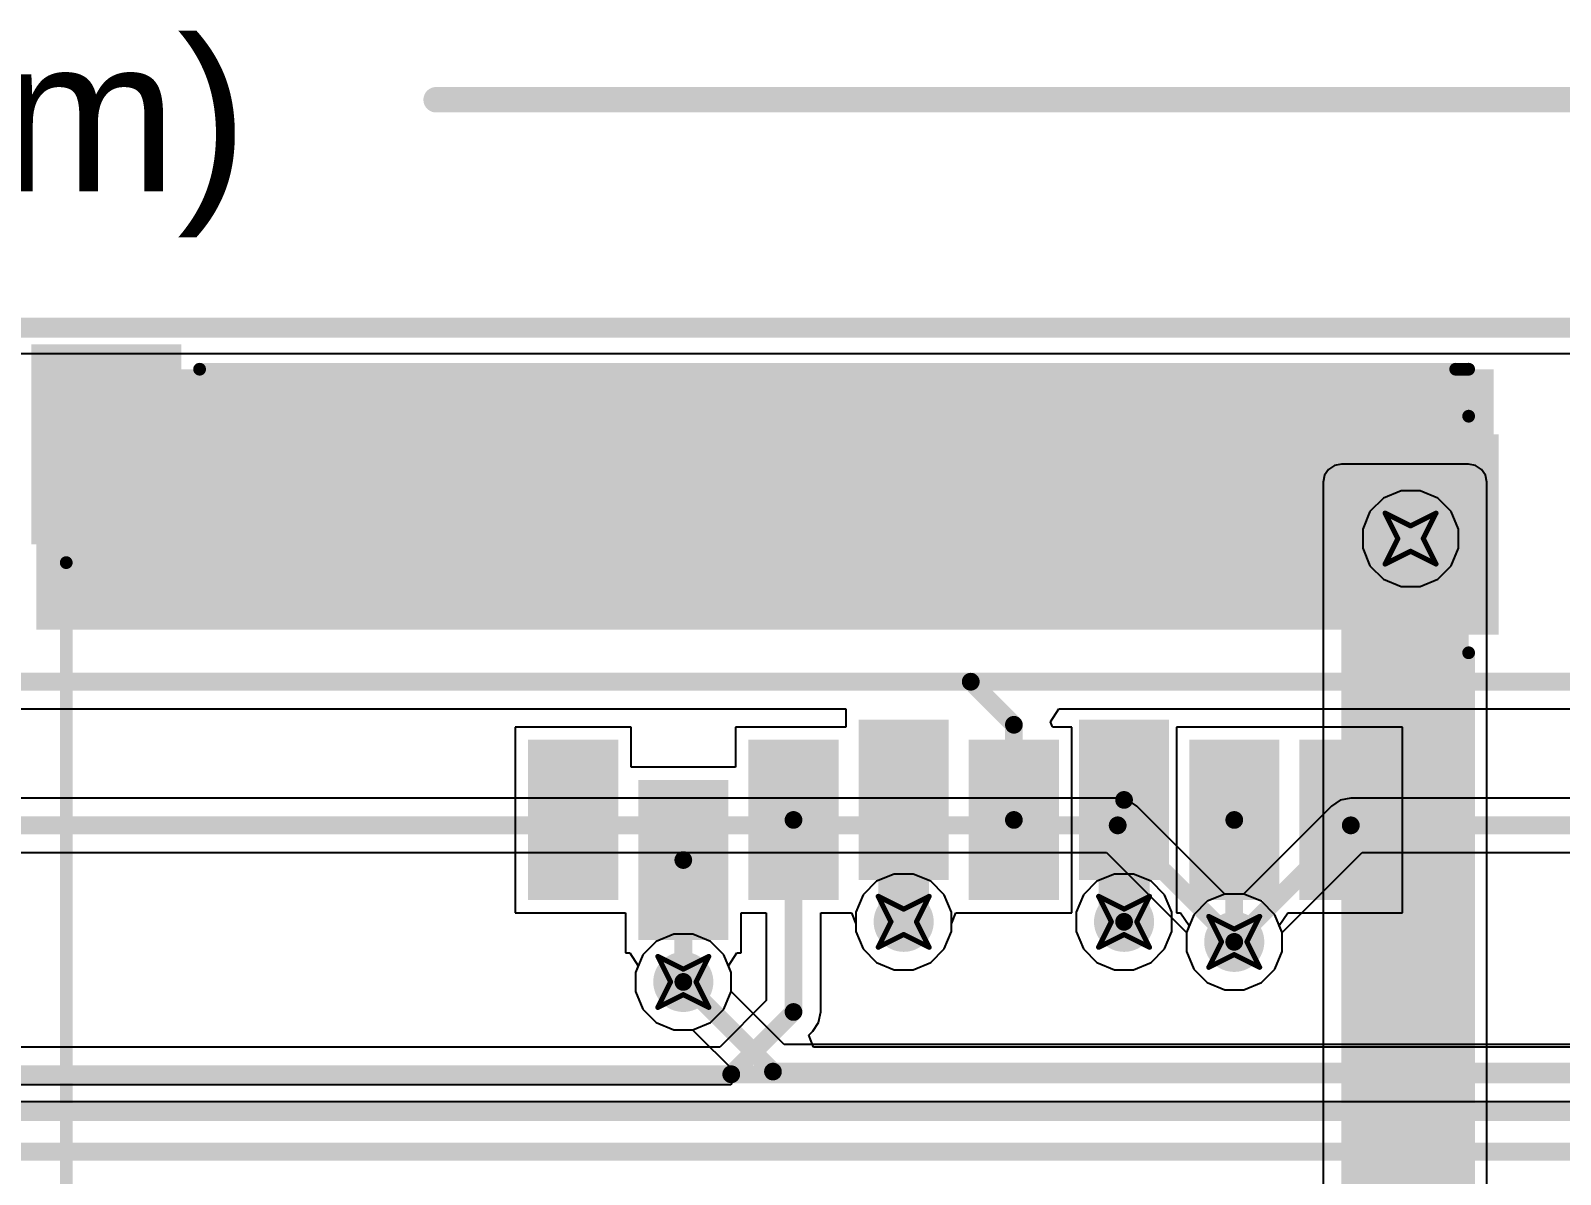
# Model space of a CAD drawing. Header units: inches. Extents: x -3 to 289, y -11 to 89.
# Drawn here: x 30.65 to 45.92, y 24.64 to 36.06 of the extents above; entities that cross this region are included whole.
import ezdxf

# ---------------------------------------------------------------- set-up
doc = ezdxf.new("R2010")
doc.units = ezdxf.units.IN
for name, color, linetype in [('Board Cutout', 216, 'Continuous'), ('Bottom Layer', 5, 'Continuous'), ('Dimension', 6, 'Continuous'), ('Drill Drawing', 1, 'Continuous'), ('Layer 1', 16, 'Continuous'), ('Layer 2', 76, 'Continuous'), ('Top Layer', 1, 'Continuous'), ('Top Overlay', 2, 'Continuous'), ('Top Paste', 8, 'Continuous'), ('Top Solder', 216, 'Continuous'), ('Via Holes', 16, 'Continuous')]:
    doc.layers.add(name, color=color, linetype=linetype)
doc.styles.add('Arial', font='', dxfattribs={"height": 0.2})
doc.styles.get('Arial').set_extended_font_data('Arial')

# ---------------------------------------------------------------- blocks, each defined once
blk = doc.blocks.new('693071010811_75')
at = {"layer": 'Top Layer'}
for points in [[(-5.875, 7.725), (-4.075, 7.725), (-4.075, 6.325), (-5.875, 6.325)], [(-0.175, 7.725), (1.625, 7.725), (1.625, 6.325), (-0.175, 6.325)], [(0.415, -2.125), (1.215, -2.125), (1.215, -3.625), (0.415, -3.625)], [(-6.185, -2.525), (-5.385, -2.525), (-5.385, -4.025), (-6.185, -4.025)], [(-5.085, -2.525), (-4.285, -2.525), (-4.285, -4.025), (-5.085, -4.025)], [(-2.885, -2.525), (-2.085, -2.525), (-2.085, -4.025), (-2.885, -4.025)], [(-0.685, -2.525), (0.115, -2.525), (0.115, -4.025), (-0.685, -4.025)], [(1.515, -2.525), (2.315, -2.525), (2.315, -4.025), (1.515, -4.025)], [(-3.985, -2.725), (-3.185, -2.725), (-3.185, -4.225), (-3.985, -4.225)], [(-1.785, -2.725), (-0.985, -2.725), (-0.985, -4.225), (-1.785, -4.225)], [(-7.275, -5.175), (-5.875, -5.175), (-5.875, -7.075), (-7.275, -7.075)], [(5.875, -6.075), (7.275, -6.075), (7.275, -7.975), (5.875, -7.975)]]:
    blk.add_hatch(color=1, dxfattribs=at).paths.add_polyline_path(points)
at = {"layer": 'Top Paste'}
for points in [[(-5.875, 7.725), (-4.075, 7.725), (-4.075, 6.325), (-5.875, 6.325)], [(-0.175, 7.725), (1.625, 7.725), (1.625, 6.325), (-0.175, 6.325)], [(0.415, -2.125), (1.215, -2.125), (1.215, -3.625), (0.415, -3.625)], [(-6.185, -2.525), (-5.385, -2.525), (-5.385, -4.025), (-6.185, -4.025)], [(-5.085, -2.525), (-4.285, -2.525), (-4.285, -4.025), (-5.085, -4.025)], [(-2.885, -2.525), (-2.085, -2.525), (-2.085, -4.025), (-2.885, -4.025)], [(-0.685, -2.525), (0.115, -2.525), (0.115, -4.025), (-0.685, -4.025)], [(1.515, -2.525), (2.315, -2.525), (2.315, -4.025), (1.515, -4.025)], [(-3.985, -2.725), (-3.185, -2.725), (-3.185, -4.225), (-3.985, -4.225)], [(-1.785, -2.725), (-0.985, -2.725), (-0.985, -4.225), (-1.785, -4.225)], [(-7.275, -5.175), (-5.875, -5.175), (-5.875, -7.075), (-7.275, -7.075)], [(5.875, -6.075), (7.275, -6.075), (7.275, -7.975), (5.875, -7.975)]]:
    blk.add_hatch(color=8, dxfattribs=at).paths.add_polyline_path(points)
at = {"layer": 'Top Solder'}
for points in [[(-5.925, 7.775), (-4.025, 7.775), (-4.025, 6.275), (-5.925, 6.275)], [(-0.225, 7.775), (1.675, 7.775), (1.675, 6.275), (-0.225, 6.275)], [(0.365, -2.075), (1.265, -2.075), (1.265, -3.675), (0.365, -3.675)], [(-6.235, -2.475), (-5.335, -2.475), (-5.335, -4.075), (-6.235, -4.075)], [(-5.135, -2.475), (-4.235, -2.475), (-4.235, -4.075), (-5.135, -4.075)], [(-2.935, -2.475), (-2.035, -2.475), (-2.035, -4.075), (-2.935, -4.075)], [(-0.735, -2.475), (0.165, -2.475), (0.165, -4.075), (-0.735, -4.075)], [(1.465, -2.475), (2.365, -2.475), (2.365, -4.075), (1.465, -4.075)], [(-4.035, -2.675), (-3.135, -2.675), (-3.135, -4.275), (-4.035, -4.275)], [(-1.835, -2.675), (-0.935, -2.675), (-0.935, -4.275), (-1.835, -4.275)], [(-7.325, -5.125), (-5.825, -5.125), (-5.825, -7.125), (-7.325, -7.125)], [(5.825, -6.025), (7.325, -6.025), (7.325, -8.025), (5.825, -8.025)]]:
    blk.add_hatch(color=216, dxfattribs=at).paths.add_polyline_path(points)
at = {"layer": 'Top Overlay'}
for points in [[(-6.106, 7.425, 0.127, 0.127, 0), (-7.025, 7.425, 0.127, 0.127, 0)], [(-7.025, 7.425, 0.127, 0.127, 0), (-7.025, 7.175, 0.127, 0.127, 0)], [(-0.406, 7.425, 0.127, 0.127, 0), (-3.844, 7.425, 0.127, 0.127, 0)], [(5.274, 7.426, 0.127, 0.127, 0), (1.855, 7.426, 0.127, 0.127, 0)], [(6.975, 7.426, 0.127, 0.127, 0), (5.274, 7.426, 0.127, 0.127, 0)], [(6.975, 7.426, 0.127, 0.127, 0), (6.975, -5.844, 0.127, 0.127, 0)], [(-7.025, 7.175, 0.127, 0.127, 0), (-7.025, -4.944, 0.127, 0.127, 0)], [(-7.025, -7.306, 0.127, 0.127, 0), (-7.025, -7.775, 0.127, 0.127, 0)], [(-6.896, -7.775, 0.127, 0.127, 0), (-7.025, -7.775, 0.127, 0.127, 0)], [(5.644, -7.775, 0.127, 0.127, 0), (-6.896, -7.775, 0.127, 0.127, 0)]]:
    blk.add_lwpolyline(points, format="xyseb", dxfattribs=at)
for points in [[(-7.057, 7.425, 0.0635, 0.0635, 1), (-6.993, 7.425, 0.0635, 0.0635, 1)], [(-7.057, 7.425, 0.0635, 0.0635, 1), (-6.993, 7.425, 0.0635, 0.0635, 1)], [(-6.138, 7.425, 0.0635, 0.0635, 1), (-6.074, 7.425, 0.0635, 0.0635, 1)], [(-3.876, 7.425, 0.0635, 0.0635, 1), (-3.812, 7.425, 0.0635, 0.0635, 1)], [(-0.438, 7.425, 0.0635, 0.0635, 1), (-0.374, 7.425, 0.0635, 0.0635, 1)], [(1.824, 7.426, 0.0635, 0.0635, 1), (1.887, 7.426, 0.0635, 0.0635, 1)], [(5.242, 7.426, 0.0635, 0.0635, 1), (5.306, 7.426, 0.0635, 0.0635, 1)], [(5.242, 7.426, 0.0635, 0.0635, 1), (5.306, 7.426, 0.0635, 0.0635, 1)], [(6.943, 7.426, 0.0635, 0.0635, 1), (7.007, 7.426, 0.0635, 0.0635, 1)], [(6.943, 7.426, 0.0635, 0.0635, 1), (7.007, 7.426, 0.0635, 0.0635, 1)], [(-7.057, 7.175, 0.0635, 0.0635, 1), (-6.993, 7.175, 0.0635, 0.0635, 1)], [(-7.057, 7.175, 0.0635, 0.0635, 1), (-6.993, 7.175, 0.0635, 0.0635, 1)], [(-7.057, -4.944, 0.0635, 0.0635, 1), (-6.993, -4.944, 0.0635, 0.0635, 1)], [(6.943, -5.844, 0.0635, 0.0635, 1), (7.007, -5.844, 0.0635, 0.0635, 1)], [(-7.057, -7.306, 0.0635, 0.0635, 1), (-6.993, -7.306, 0.0635, 0.0635, 1)], [(-7.057, -7.775, 0.0635, 0.0635, 1), (-6.993, -7.775, 0.0635, 0.0635, 1)], [(-7.057, -7.775, 0.0635, 0.0635, 1), (-6.993, -7.775, 0.0635, 0.0635, 1)], [(-6.928, -7.775, 0.0635, 0.0635, 1), (-6.864, -7.775, 0.0635, 0.0635, 1)], [(-6.928, -7.775, 0.0635, 0.0635, 1), (-6.864, -7.775, 0.0635, 0.0635, 1)], [(5.612, -7.775, 0.0635, 0.0635, 1), (5.676, -7.775, 0.0635, 0.0635, 1)]]:
    blk.add_lwpolyline(points, format="xyseb", close=True, dxfattribs=at)

msp = doc.modelspace()

# ---------------------------------------------------------------- hatches: boundary and pattern name
at = {"layer": 'Bottom Layer'}
h = msp.add_hatch(color=5, dxfattribs=at)
edge = h.paths.add_edge_path()
edge.add_arc((44.422, 30.984), 0.3, 0, 360)
h = msp.add_hatch(color=5, dxfattribs=at)
edge = h.paths.add_edge_path()
edge.add_arc((39.362, 27.158), 0.3, 0, 360)
h = msp.add_hatch(color=5, dxfattribs=at)
edge = h.paths.add_edge_path()
edge.add_arc((41.562, 27.158), 0.3, 0, 360)
h = msp.add_hatch(color=5, dxfattribs=at)
edge = h.paths.add_edge_path()
edge.add_arc((42.662, 26.958), 0.3, 0, 360)
h = msp.add_hatch(color=5, dxfattribs=at)
edge = h.paths.add_edge_path()
edge.add_arc((37.162, 26.558), 0.3, 0, 360)
at = {"layer": 'Layer 1'}
h = msp.add_hatch(color=16, dxfattribs=at)
edge = h.paths.add_edge_path()
edge.add_arc((44.422, 30.984), 0.3, 0, 360)
h = msp.add_hatch(color=16, dxfattribs=at)
edge = h.paths.add_edge_path()
edge.add_arc((39.362, 27.158), 0.3, 0, 360)
h = msp.add_hatch(color=16, dxfattribs=at)
edge = h.paths.add_edge_path()
edge.add_arc((41.562, 27.158), 0.3, 0, 360)
h = msp.add_hatch(color=16, dxfattribs=at)
edge = h.paths.add_edge_path()
edge.add_arc((42.662, 26.958), 0.3, 0, 360)
h = msp.add_hatch(color=16, dxfattribs=at)
edge = h.paths.add_edge_path()
edge.add_arc((37.162, 26.558), 0.3, 0, 360)
at = {"layer": 'Layer 2'}
msp.add_hatch(color=76, dxfattribs=at).paths.add_polyline_path([(45.002, 31.547), (43.732, 31.547), (43.732, 17.474), (45.002, 17.474)])
h = msp.add_hatch(color=76, dxfattribs=at)
edge = h.paths.add_edge_path()
edge.add_arc((44.422, 30.984), 0.3, 0, 360)
h = msp.add_hatch(color=76, dxfattribs=at)
edge = h.paths.add_edge_path()
edge.add_arc((39.362, 27.158), 0.3, 0, 360)
h = msp.add_hatch(color=76, dxfattribs=at)
edge = h.paths.add_edge_path()
edge.add_arc((41.562, 27.158), 0.3, 0, 360)
h = msp.add_hatch(color=76, dxfattribs=at)
edge = h.paths.add_edge_path()
edge.add_arc((42.662, 26.958), 0.3, 0, 360)
h = msp.add_hatch(color=76, dxfattribs=at)
edge = h.paths.add_edge_path()
edge.add_arc((37.162, 26.558), 0.3, 0, 360)
at = {"layer": 'Top Layer'}
msp.add_hatch(color=1, dxfattribs=at).paths.add_polyline_path([(45.252, 32.675), (30.702, 32.675), (30.702, 30.075), (45.252, 30.075)])
h = msp.add_hatch(color=1, dxfattribs=at)
edge = h.paths.add_edge_path()
edge.add_arc((44.422, 30.984), 0.3, 0, 360)
h = msp.add_hatch(color=1, dxfattribs=at)
edge = h.paths.add_edge_path()
edge.add_arc((39.362, 27.158), 0.3, 0, 360)
h = msp.add_hatch(color=1, dxfattribs=at)
edge = h.paths.add_edge_path()
edge.add_arc((41.562, 27.158), 0.3, 0, 360)
h = msp.add_hatch(color=1, dxfattribs=at)
edge = h.paths.add_edge_path()
edge.add_arc((42.662, 26.958), 0.3, 0, 360)
h = msp.add_hatch(color=1, dxfattribs=at)
edge = h.paths.add_edge_path()
edge.add_arc((37.162, 26.558), 0.3, 0, 360)
at = {"layer": 'Via Holes'}
h = msp.add_hatch(color=7, dxfattribs=at)
edge = h.paths.add_edge_path()
edge.add_arc((44.422, 30.984), 0.15, 0, 360)
h = msp.add_hatch(color=7, dxfattribs=at)
edge = h.paths.add_edge_path()
edge.add_arc((39.362, 27.158), 0.15, 0, 360)
h = msp.add_hatch(color=7, dxfattribs=at)
edge = h.paths.add_edge_path()
edge.add_arc((41.562, 27.158), 0.15, 0, 360)
h = msp.add_hatch(color=7, dxfattribs=at)
edge = h.paths.add_edge_path()
edge.add_arc((42.662, 26.958), 0.15, 0, 360)
h = msp.add_hatch(color=7, dxfattribs=at)
edge = h.paths.add_edge_path()
edge.add_arc((37.162, 26.558), 0.15, 0, 360)

# ---------------------------------------------------------------- linework, layer by layer
at = {"layer": 'Board Cutout'}
msp.add_lwpolyline([(-0.003, 33.09, 0.2, 0.2, 0), (59.997, 33.09, 0.2, 0.2, 0)], format="xyseb", dxfattribs=at)
at = {"layer": 'Bottom Layer'}
for p, q in [((0.346, 32.831), (58.333, 32.831)), ((44.327, 31.462), (44.151, 31.389)), ((44.517, 31.462), (44.327, 31.462)), ((44.693, 31.389), (44.517, 31.462)), ((44.151, 31.389), (44.017, 31.254)), ((44.827, 31.254), (44.693, 31.389)), ((44.017, 31.254), (43.944, 31.079)), ((44.9, 31.079), (44.827, 31.254)), ((43.944, 31.079), (43.944, 30.889)), ((44.9, 30.889), (44.9, 31.079)), ((43.944, 30.889), (44.017, 30.713)), ((44.827, 30.713), (44.9, 30.889)), ((44.017, 30.713), (44.151, 30.579)), ((44.693, 30.579), (44.827, 30.713)), ((44.151, 30.579), (44.327, 30.506)), ((44.517, 30.506), (44.693, 30.579)), ((44.327, 30.506), (44.517, 30.506)), ((41.291, 27.563), (41.157, 27.428)), ((41.467, 27.635), (41.291, 27.563)), ((41.657, 27.635), (41.467, 27.635)), ((41.833, 27.563), (41.657, 27.635)), ((41.967, 27.428), (41.833, 27.563)), ((41.157, 27.428), (41.084, 27.253)), ((42.04, 27.253), (41.967, 27.428)), ((42.391, 27.363), (42.257, 27.228)), ((42.567, 27.435), (42.391, 27.363)), ((42.757, 27.435), (42.567, 27.435)), ((42.933, 27.363), (42.757, 27.435)), ((43.067, 27.228), (42.933, 27.363)), ((41.084, 27.253), (41.084, 27.063)), ((42.04, 27.063), (42.04, 27.253)), ((42.257, 27.228), (42.184, 27.053)), ((43.14, 27.053), (43.067, 27.228)), ((37.067, 27.035), (36.891, 26.963)), ((37.257, 27.035), (37.067, 27.035)), ((37.433, 26.963), (37.257, 27.035)), ((41.084, 27.063), (41.157, 26.887)), ((41.967, 26.887), (42.04, 27.063)), ((42.184, 27.053), (42.184, 26.863)), ((43.14, 26.863), (43.14, 27.053)), ((36.891, 26.963), (36.757, 26.828)), ((37.567, 26.828), (37.433, 26.963)), ((41.157, 26.887), (41.291, 26.753)), ((41.833, 26.753), (41.967, 26.887)), ((36.757, 26.828), (36.684, 26.653)), ((37.64, 26.653), (37.567, 26.828)), ((41.291, 26.753), (41.467, 26.68)), ((41.657, 26.68), (41.833, 26.753)), ((42.184, 26.863), (42.257, 26.687)), ((43.067, 26.687), (43.14, 26.863)), ((36.684, 26.653), (36.684, 26.463)), ((37.64, 26.464), (37.64, 26.653)), ((41.467, 26.68), (41.657, 26.68)), ((42.257, 26.687), (42.391, 26.553)), ((42.933, 26.553), (43.067, 26.687)), ((36.684, 26.463), (36.757, 26.287)), ((38.17, 25.934), (37.64, 26.464)), ((42.391, 26.553), (42.567, 26.48)), ((42.567, 26.48), (42.757, 26.48)), ((42.757, 26.48), (42.933, 26.553)), ((36.757, 26.287), (36.891, 26.153)), ((36.891, 26.153), (37.067, 26.08)), ((37.067, 26.08), (37.255, 26.08)), ((37.255, 26.08), (37.686, 25.649)), ((52.348, 25.934), (38.17, 25.934)), ((37.638, 25.532), (24.504, 25.532)), ((37.686, 25.649), (37.638, 25.532))]:
    msp.add_line(p, q, dxfattribs=at)
for points in [[(37.162, 26.558, 0.178, 0.178, 0), (38.057, 25.663, 0.178, 0.178, 0)], [(38.057, 25.663, 0.178, 0.178, 0), (58.15, 25.663, 0.178, 0.178, 0)], [(24.391, 25.26, 0.178, 0.178, 0), (58.331, 25.26, 0.178, 0.178, 0)], [(23.616, 24.863, 0.178, 0.178, 0), (58.502, 24.863, 0.178, 0.178, 0)]]:
    msp.add_lwpolyline(points, format="xyseb", dxfattribs=at)
for points in [[(37.118, 26.558, 0.0889, 0.0889, 1), (37.206, 26.558, 0.0889, 0.0889, 1)], [(38.013, 25.663, 0.0889, 0.0889, 1), (38.101, 25.663, 0.0889, 0.0889, 1)], [(38.013, 25.663, 0.0889, 0.0889, 1), (38.101, 25.663, 0.0889, 0.0889, 1)]]:
    msp.add_lwpolyline(points, format="xyseb", close=True, dxfattribs=at)
at = {"layer": 'Dimension'}
msp.add_lwpolyline([(34.695, 35.365, 0.254, 0.254, 0), (59.997, 35.365, 0.254, 0.254, 0)], format="xyseb", dxfattribs=at)
msp.add_lwpolyline([(34.631, 35.365, 0.127, 0.127, 1), (34.758, 35.365, 0.127, 0.127, 1)], format="xyseb", close=True, dxfattribs=at)
at = {"layer": 'Drill Drawing'}
for points in [[(44.168, 31.238, 0.0508, 0.0508, 0), (44.422, 31.111, 0.0508, 0.0508, 0)], [(44.168, 31.238, 0.0508, 0.0508, 0), (44.295, 30.984, 0.0508, 0.0508, 0)], [(44.422, 31.111, 0.0508, 0.0508, 0), (44.676, 31.238, 0.0508, 0.0508, 0)], [(44.549, 30.984, 0.0508, 0.0508, 0), (44.676, 31.238, 0.0508, 0.0508, 0)], [(44.168, 30.73, 0.0508, 0.0508, 0), (44.295, 30.984, 0.0508, 0.0508, 0)], [(44.549, 30.984, 0.0508, 0.0508, 0), (44.676, 30.73, 0.0508, 0.0508, 0)], [(44.168, 30.73, 0.0508, 0.0508, 0), (44.422, 30.857, 0.0508, 0.0508, 0)], [(44.422, 30.857, 0.0508, 0.0508, 0), (44.676, 30.73, 0.0508, 0.0508, 0)], [(39.108, 27.412, 0.0508, 0.0508, 0), (39.362, 27.285, 0.0508, 0.0508, 0)], [(39.108, 27.412, 0.0508, 0.0508, 0), (39.235, 27.158, 0.0508, 0.0508, 0)], [(39.362, 27.285, 0.0508, 0.0508, 0), (39.616, 27.412, 0.0508, 0.0508, 0)], [(39.489, 27.158, 0.0508, 0.0508, 0), (39.616, 27.412, 0.0508, 0.0508, 0)], [(41.308, 27.412, 0.0508, 0.0508, 0), (41.562, 27.285, 0.0508, 0.0508, 0)], [(41.308, 27.412, 0.0508, 0.0508, 0), (41.435, 27.158, 0.0508, 0.0508, 0)], [(41.562, 27.285, 0.0508, 0.0508, 0), (41.816, 27.412, 0.0508, 0.0508, 0)], [(41.689, 27.158, 0.0508, 0.0508, 0), (41.816, 27.412, 0.0508, 0.0508, 0)], [(42.408, 27.212, 0.0508, 0.0508, 0), (42.662, 27.085, 0.0508, 0.0508, 0)], [(42.408, 27.212, 0.0508, 0.0508, 0), (42.535, 26.958, 0.0508, 0.0508, 0)], [(42.662, 27.085, 0.0508, 0.0508, 0), (42.916, 27.212, 0.0508, 0.0508, 0)], [(42.789, 26.958, 0.0508, 0.0508, 0), (42.916, 27.212, 0.0508, 0.0508, 0)], [(39.108, 26.904, 0.0508, 0.0508, 0), (39.235, 27.158, 0.0508, 0.0508, 0)], [(39.108, 26.904, 0.0508, 0.0508, 0), (39.362, 27.031, 0.0508, 0.0508, 0)], [(39.362, 27.031, 0.0508, 0.0508, 0), (39.616, 26.904, 0.0508, 0.0508, 0)], [(39.489, 27.158, 0.0508, 0.0508, 0), (39.616, 26.904, 0.0508, 0.0508, 0)], [(41.308, 26.904, 0.0508, 0.0508, 0), (41.435, 27.158, 0.0508, 0.0508, 0)], [(41.308, 26.904, 0.0508, 0.0508, 0), (41.562, 27.031, 0.0508, 0.0508, 0)], [(41.562, 27.031, 0.0508, 0.0508, 0), (41.816, 26.904, 0.0508, 0.0508, 0)], [(41.689, 27.158, 0.0508, 0.0508, 0), (41.816, 26.904, 0.0508, 0.0508, 0)], [(42.408, 26.704, 0.0508, 0.0508, 0), (42.535, 26.958, 0.0508, 0.0508, 0)], [(42.789, 26.958, 0.0508, 0.0508, 0), (42.916, 26.704, 0.0508, 0.0508, 0)], [(36.908, 26.812, 0.0508, 0.0508, 0), (37.162, 26.685, 0.0508, 0.0508, 0)], [(36.908, 26.812, 0.0508, 0.0508, 0), (37.035, 26.558, 0.0508, 0.0508, 0)], [(37.162, 26.685, 0.0508, 0.0508, 0), (37.416, 26.812, 0.0508, 0.0508, 0)], [(37.289, 26.558, 0.0508, 0.0508, 0), (37.416, 26.812, 0.0508, 0.0508, 0)], [(42.408, 26.704, 0.0508, 0.0508, 0), (42.662, 26.831, 0.0508, 0.0508, 0)], [(42.662, 26.831, 0.0508, 0.0508, 0), (42.916, 26.704, 0.0508, 0.0508, 0)], [(36.908, 26.304, 0.0508, 0.0508, 0), (37.035, 26.558, 0.0508, 0.0508, 0)], [(37.289, 26.558, 0.0508, 0.0508, 0), (37.416, 26.304, 0.0508, 0.0508, 0)], [(36.908, 26.304, 0.0508, 0.0508, 0), (37.162, 26.431, 0.0508, 0.0508, 0)], [(37.162, 26.431, 0.0508, 0.0508, 0), (37.416, 26.304, 0.0508, 0.0508, 0)]]:
    msp.add_lwpolyline(points, format="xyseb", dxfattribs=at)
for points in [[(44.155, 31.238, 0.0254, 0.0254, 1), (44.181, 31.238, 0.0254, 0.0254, 1)], [(44.155, 31.238, 0.0254, 0.0254, 1), (44.181, 31.238, 0.0254, 0.0254, 1)], [(44.663, 31.238, 0.0254, 0.0254, 1), (44.689, 31.238, 0.0254, 0.0254, 1)], [(44.663, 31.238, 0.0254, 0.0254, 1), (44.689, 31.238, 0.0254, 0.0254, 1)], [(44.282, 30.984, 0.0254, 0.0254, 1), (44.308, 30.984, 0.0254, 0.0254, 1)], [(44.282, 30.984, 0.0254, 0.0254, 1), (44.308, 30.984, 0.0254, 0.0254, 1)], [(44.409, 31.111, 0.0254, 0.0254, 1), (44.435, 31.111, 0.0254, 0.0254, 1)], [(44.409, 31.111, 0.0254, 0.0254, 1), (44.435, 31.111, 0.0254, 0.0254, 1)], [(44.536, 30.984, 0.0254, 0.0254, 1), (44.562, 30.984, 0.0254, 0.0254, 1)], [(44.536, 30.984, 0.0254, 0.0254, 1), (44.562, 30.984, 0.0254, 0.0254, 1)], [(44.409, 30.857, 0.0254, 0.0254, 1), (44.435, 30.857, 0.0254, 0.0254, 1)], [(44.409, 30.857, 0.0254, 0.0254, 1), (44.435, 30.857, 0.0254, 0.0254, 1)], [(44.155, 30.73, 0.0254, 0.0254, 1), (44.181, 30.73, 0.0254, 0.0254, 1)], [(44.155, 30.73, 0.0254, 0.0254, 1), (44.181, 30.73, 0.0254, 0.0254, 1)], [(44.663, 30.73, 0.0254, 0.0254, 1), (44.689, 30.73, 0.0254, 0.0254, 1)], [(44.663, 30.73, 0.0254, 0.0254, 1), (44.689, 30.73, 0.0254, 0.0254, 1)], [(39.095, 27.412, 0.0254, 0.0254, 1), (39.121, 27.412, 0.0254, 0.0254, 1)], [(39.095, 27.412, 0.0254, 0.0254, 1), (39.121, 27.412, 0.0254, 0.0254, 1)], [(39.603, 27.412, 0.0254, 0.0254, 1), (39.629, 27.412, 0.0254, 0.0254, 1)], [(39.603, 27.412, 0.0254, 0.0254, 1), (39.629, 27.412, 0.0254, 0.0254, 1)], [(41.295, 27.412, 0.0254, 0.0254, 1), (41.321, 27.412, 0.0254, 0.0254, 1)], [(41.295, 27.412, 0.0254, 0.0254, 1), (41.321, 27.412, 0.0254, 0.0254, 1)], [(41.803, 27.412, 0.0254, 0.0254, 1), (41.829, 27.412, 0.0254, 0.0254, 1)], [(41.803, 27.412, 0.0254, 0.0254, 1), (41.829, 27.412, 0.0254, 0.0254, 1)], [(39.349, 27.285, 0.0254, 0.0254, 1), (39.375, 27.285, 0.0254, 0.0254, 1)], [(39.349, 27.285, 0.0254, 0.0254, 1), (39.375, 27.285, 0.0254, 0.0254, 1)], [(41.549, 27.285, 0.0254, 0.0254, 1), (41.575, 27.285, 0.0254, 0.0254, 1)], [(41.549, 27.285, 0.0254, 0.0254, 1), (41.575, 27.285, 0.0254, 0.0254, 1)], [(42.395, 27.212, 0.0254, 0.0254, 1), (42.421, 27.212, 0.0254, 0.0254, 1)], [(42.395, 27.212, 0.0254, 0.0254, 1), (42.421, 27.212, 0.0254, 0.0254, 1)], [(42.903, 27.212, 0.0254, 0.0254, 1), (42.929, 27.212, 0.0254, 0.0254, 1)], [(42.903, 27.212, 0.0254, 0.0254, 1), (42.929, 27.212, 0.0254, 0.0254, 1)], [(39.222, 27.158, 0.0254, 0.0254, 1), (39.248, 27.158, 0.0254, 0.0254, 1)], [(39.222, 27.158, 0.0254, 0.0254, 1), (39.248, 27.158, 0.0254, 0.0254, 1)], [(39.349, 27.031, 0.0254, 0.0254, 1), (39.375, 27.031, 0.0254, 0.0254, 1)], [(39.349, 27.031, 0.0254, 0.0254, 1), (39.375, 27.031, 0.0254, 0.0254, 1)], [(39.476, 27.158, 0.0254, 0.0254, 1), (39.502, 27.158, 0.0254, 0.0254, 1)], [(39.476, 27.158, 0.0254, 0.0254, 1), (39.502, 27.158, 0.0254, 0.0254, 1)], [(41.422, 27.158, 0.0254, 0.0254, 1), (41.448, 27.158, 0.0254, 0.0254, 1)], [(41.422, 27.158, 0.0254, 0.0254, 1), (41.448, 27.158, 0.0254, 0.0254, 1)], [(41.549, 27.031, 0.0254, 0.0254, 1), (41.575, 27.031, 0.0254, 0.0254, 1)], [(41.549, 27.031, 0.0254, 0.0254, 1), (41.575, 27.031, 0.0254, 0.0254, 1)], [(41.676, 27.158, 0.0254, 0.0254, 1), (41.702, 27.158, 0.0254, 0.0254, 1)], [(41.676, 27.158, 0.0254, 0.0254, 1), (41.702, 27.158, 0.0254, 0.0254, 1)], [(42.649, 27.085, 0.0254, 0.0254, 1), (42.675, 27.085, 0.0254, 0.0254, 1)], [(42.649, 27.085, 0.0254, 0.0254, 1), (42.675, 27.085, 0.0254, 0.0254, 1)], [(39.095, 26.904, 0.0254, 0.0254, 1), (39.121, 26.904, 0.0254, 0.0254, 1)], [(39.095, 26.904, 0.0254, 0.0254, 1), (39.121, 26.904, 0.0254, 0.0254, 1)], [(39.603, 26.904, 0.0254, 0.0254, 1), (39.629, 26.904, 0.0254, 0.0254, 1)], [(39.603, 26.904, 0.0254, 0.0254, 1), (39.629, 26.904, 0.0254, 0.0254, 1)], [(41.295, 26.904, 0.0254, 0.0254, 1), (41.321, 26.904, 0.0254, 0.0254, 1)], [(41.295, 26.904, 0.0254, 0.0254, 1), (41.321, 26.904, 0.0254, 0.0254, 1)], [(41.803, 26.904, 0.0254, 0.0254, 1), (41.829, 26.904, 0.0254, 0.0254, 1)], [(41.803, 26.904, 0.0254, 0.0254, 1), (41.829, 26.904, 0.0254, 0.0254, 1)], [(42.522, 26.958, 0.0254, 0.0254, 1), (42.548, 26.958, 0.0254, 0.0254, 1)], [(42.522, 26.958, 0.0254, 0.0254, 1), (42.548, 26.958, 0.0254, 0.0254, 1)], [(42.776, 26.958, 0.0254, 0.0254, 1), (42.802, 26.958, 0.0254, 0.0254, 1)], [(42.776, 26.958, 0.0254, 0.0254, 1), (42.802, 26.958, 0.0254, 0.0254, 1)], [(36.895, 26.812, 0.0254, 0.0254, 1), (36.921, 26.812, 0.0254, 0.0254, 1)], [(36.895, 26.812, 0.0254, 0.0254, 1), (36.921, 26.812, 0.0254, 0.0254, 1)], [(37.403, 26.812, 0.0254, 0.0254, 1), (37.429, 26.812, 0.0254, 0.0254, 1)], [(37.403, 26.812, 0.0254, 0.0254, 1), (37.429, 26.812, 0.0254, 0.0254, 1)], [(42.395, 26.704, 0.0254, 0.0254, 1), (42.421, 26.704, 0.0254, 0.0254, 1)], [(42.395, 26.704, 0.0254, 0.0254, 1), (42.421, 26.704, 0.0254, 0.0254, 1)], [(42.649, 26.831, 0.0254, 0.0254, 1), (42.675, 26.831, 0.0254, 0.0254, 1)], [(42.649, 26.831, 0.0254, 0.0254, 1), (42.675, 26.831, 0.0254, 0.0254, 1)], [(42.903, 26.704, 0.0254, 0.0254, 1), (42.929, 26.704, 0.0254, 0.0254, 1)], [(42.903, 26.704, 0.0254, 0.0254, 1), (42.929, 26.704, 0.0254, 0.0254, 1)], [(37.022, 26.558, 0.0254, 0.0254, 1), (37.048, 26.558, 0.0254, 0.0254, 1)], [(37.022, 26.558, 0.0254, 0.0254, 1), (37.048, 26.558, 0.0254, 0.0254, 1)], [(37.149, 26.685, 0.0254, 0.0254, 1), (37.175, 26.685, 0.0254, 0.0254, 1)], [(37.149, 26.685, 0.0254, 0.0254, 1), (37.175, 26.685, 0.0254, 0.0254, 1)], [(37.276, 26.558, 0.0254, 0.0254, 1), (37.302, 26.558, 0.0254, 0.0254, 1)], [(37.276, 26.558, 0.0254, 0.0254, 1), (37.302, 26.558, 0.0254, 0.0254, 1)], [(37.149, 26.431, 0.0254, 0.0254, 1), (37.175, 26.431, 0.0254, 0.0254, 1)], [(37.149, 26.431, 0.0254, 0.0254, 1), (37.175, 26.431, 0.0254, 0.0254, 1)], [(36.895, 26.304, 0.0254, 0.0254, 1), (36.921, 26.304, 0.0254, 0.0254, 1)], [(36.895, 26.304, 0.0254, 0.0254, 1), (36.921, 26.304, 0.0254, 0.0254, 1)], [(37.403, 26.304, 0.0254, 0.0254, 1), (37.429, 26.304, 0.0254, 0.0254, 1)], [(37.403, 26.304, 0.0254, 0.0254, 1), (37.429, 26.304, 0.0254, 0.0254, 1)]]:
    msp.add_lwpolyline(points, format="xyseb", close=True, dxfattribs=at)
at = {"layer": 'Layer 1'}
for p, q in [((0.346, 32.831), (59.997, 32.831)), ((44.327, 31.462), (44.151, 31.389)), ((44.517, 31.462), (44.327, 31.462)), ((44.693, 31.389), (44.517, 31.462)), ((44.151, 31.389), (44.017, 31.254)), ((44.827, 31.254), (44.693, 31.389)), ((44.017, 31.254), (43.944, 31.079)), ((44.9, 31.079), (44.827, 31.254)), ((43.944, 31.079), (43.944, 30.889)), ((44.9, 30.889), (44.9, 31.079)), ((43.944, 30.889), (44.017, 30.713)), ((44.827, 30.713), (44.9, 30.889)), ((44.017, 30.713), (44.151, 30.579)), ((44.693, 30.579), (44.827, 30.713)), ((44.151, 30.579), (44.327, 30.506)), ((44.517, 30.506), (44.693, 30.579)), ((44.327, 30.506), (44.517, 30.506)), ((41.499, 28.393), (28.585, 28.393)), ((41.603, 28.372), (41.499, 28.393)), ((41.691, 28.313), (41.603, 28.372)), ((42.569, 27.435), (41.691, 28.313)), ((43.633, 28.313), (42.755, 27.435)), ((43.721, 28.372), (43.633, 28.313)), ((43.633, 28.313), (43.633, 28.313)), ((43.825, 28.393), (43.721, 28.372)), ((56.776, 28.393), (43.825, 28.393)), ((43.825, 28.393), (43.825, 28.393)), ((28.698, 27.849), (41.386, 27.849)), ((41.386, 27.849), (42.184, 27.051)), ((43.14, 27.051), (43.938, 27.849)), ((43.938, 27.849), (56.663, 27.849)), ((39.091, 27.563), (38.957, 27.428)), ((39.267, 27.635), (39.091, 27.563)), ((39.457, 27.635), (39.267, 27.635)), ((39.633, 27.563), (39.457, 27.635)), ((39.767, 27.428), (39.633, 27.563)), ((38.957, 27.428), (38.884, 27.253)), ((39.84, 27.253), (39.767, 27.428)), ((42.755, 27.435), (42.569, 27.435)), ((38.884, 27.253), (38.884, 27.063)), ((39.84, 27.063), (39.84, 27.253)), ((37.067, 27.035), (36.891, 26.963)), ((37.257, 27.035), (37.067, 27.035)), ((37.433, 26.963), (37.257, 27.035)), ((38.884, 27.063), (38.957, 26.887)), ((39.767, 26.887), (39.84, 27.063)), ((42.184, 27.051), (42.184, 26.863)), ((43.14, 26.863), (43.14, 27.051)), ((36.891, 26.963), (36.757, 26.828)), ((37.567, 26.828), (37.433, 26.963)), ((38.957, 26.887), (39.091, 26.753)), ((39.633, 26.753), (39.767, 26.887)), ((36.757, 26.828), (36.684, 26.653)), ((37.64, 26.653), (37.567, 26.828)), ((39.091, 26.753), (39.267, 26.68)), ((39.457, 26.68), (39.633, 26.753)), ((42.184, 26.863), (42.257, 26.687)), ((43.067, 26.687), (43.14, 26.863)), ((36.684, 26.653), (36.684, 26.463)), ((37.64, 26.463), (37.64, 26.653)), ((39.267, 26.68), (39.457, 26.68)), ((42.257, 26.687), (42.391, 26.553)), ((42.933, 26.553), (43.067, 26.687)), ((36.684, 26.463), (36.757, 26.287)), ((37.567, 26.287), (37.64, 26.463)), ((42.391, 26.553), (42.567, 26.48)), ((42.567, 26.48), (42.757, 26.48)), ((42.757, 26.48), (42.933, 26.553)), ((36.757, 26.287), (36.891, 26.153)), ((37.433, 26.153), (37.567, 26.287)), ((36.891, 26.153), (37.067, 26.08)), ((37.257, 26.08), (37.433, 26.153)), ((37.067, 26.08), (37.257, 26.08))]:
    msp.add_line(p, q, dxfattribs=at)
for points in [[(28.585, 28.121, 0.178, 0.178, 0), (41.499, 28.121, 0.178, 0.178, 0)], [(41.499, 28.121, 0.178, 0.178, 0), (42.662, 26.958, 0.178, 0.178, 0)], [(42.662, 26.958, 0.178, 0.178, 0), (43.825, 28.121, 0.178, 0.178, 0)], [(43.825, 28.121, 0.178, 0.178, 0), (56.776, 28.121, 0.178, 0.178, 0)]]:
    msp.add_lwpolyline(points, format="xyseb", dxfattribs=at)
for points in [[(41.454, 28.121, 0.0889, 0.0889, 1), (41.543, 28.121, 0.0889, 0.0889, 1)], [(41.454, 28.121, 0.0889, 0.0889, 1), (41.543, 28.121, 0.0889, 0.0889, 1)], [(43.781, 28.121, 0.0889, 0.0889, 1), (43.87, 28.121, 0.0889, 0.0889, 1)], [(43.781, 28.121, 0.0889, 0.0889, 1), (43.87, 28.121, 0.0889, 0.0889, 1)], [(42.618, 26.958, 0.0889, 0.0889, 1), (42.706, 26.958, 0.0889, 0.0889, 1)], [(42.618, 26.958, 0.0889, 0.0889, 1), (42.706, 26.958, 0.0889, 0.0889, 1)]]:
    msp.add_lwpolyline(points, format="xyseb", close=True, dxfattribs=at)
at = {"layer": 'Layer 2'}
for p, q in [((0.346, 32.831), (59.764, 32.831)), ((43.564, 31.616), (43.551, 31.547)), ((43.604, 31.675), (43.564, 31.616)), ((43.663, 31.714), (43.604, 31.675)), ((43.732, 31.728), (43.663, 31.714)), ((45.002, 31.728), (43.732, 31.728)), ((45.071, 31.714), (45.002, 31.728)), ((45.13, 31.675), (45.071, 31.714)), ((45.169, 31.616), (45.13, 31.675)), ((45.183, 31.547), (45.169, 31.616)), ((43.551, 31.547), (43.551, 18.969)), ((45.183, 17.474), (45.183, 31.547)), ((39.091, 27.563), (38.957, 27.428)), ((39.267, 27.635), (39.091, 27.563)), ((39.457, 27.635), (39.267, 27.635)), ((39.633, 27.563), (39.457, 27.635)), ((39.767, 27.428), (39.633, 27.563)), ((41.291, 27.563), (41.157, 27.428)), ((41.467, 27.635), (41.291, 27.563)), ((41.657, 27.635), (41.467, 27.635)), ((41.833, 27.563), (41.657, 27.635)), ((41.967, 27.428), (41.833, 27.563)), ((38.957, 27.428), (38.884, 27.253)), ((39.84, 27.253), (39.767, 27.428)), ((41.157, 27.428), (41.084, 27.253)), ((42.04, 27.253), (41.967, 27.428)), ((42.391, 27.363), (42.257, 27.228)), ((42.567, 27.435), (42.391, 27.363)), ((42.757, 27.435), (42.567, 27.435)), ((42.933, 27.363), (42.757, 27.435)), ((43.067, 27.228), (42.933, 27.363)), ((38.884, 27.253), (38.884, 27.063)), ((39.84, 27.063), (39.84, 27.253)), ((41.084, 27.253), (41.084, 27.063)), ((42.04, 27.063), (42.04, 27.253)), ((42.257, 27.228), (42.184, 27.053)), ((43.14, 27.053), (43.067, 27.228)), ((37.067, 27.035), (36.891, 26.963)), ((37.257, 27.035), (37.067, 27.035)), ((37.433, 26.963), (37.257, 27.035)), ((38.884, 27.063), (38.957, 26.887)), ((39.767, 26.887), (39.84, 27.063)), ((41.084, 27.063), (41.157, 26.887)), ((41.967, 26.887), (42.04, 27.063)), ((42.184, 27.053), (42.184, 26.863)), ((43.14, 26.863), (43.14, 27.053)), ((36.891, 26.963), (36.757, 26.828)), ((37.567, 26.828), (37.433, 26.963)), ((38.957, 26.887), (39.091, 26.753)), ((39.633, 26.753), (39.767, 26.887)), ((41.157, 26.887), (41.291, 26.753)), ((41.833, 26.753), (41.967, 26.887)), ((36.757, 26.828), (36.684, 26.653)), ((37.64, 26.653), (37.567, 26.828)), ((39.091, 26.753), (39.267, 26.68)), ((39.457, 26.68), (39.633, 26.753)), ((41.291, 26.753), (41.467, 26.68)), ((41.657, 26.68), (41.833, 26.753)), ((42.184, 26.863), (42.257, 26.687)), ((43.067, 26.687), (43.14, 26.863)), ((36.684, 26.653), (36.684, 26.463)), ((37.64, 26.463), (37.64, 26.653)), ((39.267, 26.68), (39.457, 26.68)), ((41.467, 26.68), (41.657, 26.68)), ((42.257, 26.687), (42.391, 26.553)), ((42.933, 26.553), (43.067, 26.687)), ((36.684, 26.463), (36.757, 26.287)), ((37.567, 26.287), (37.64, 26.463)), ((42.391, 26.553), (42.567, 26.48)), ((42.567, 26.48), (42.757, 26.48)), ((42.757, 26.48), (42.933, 26.553)), ((36.757, 26.287), (36.891, 26.153)), ((37.433, 26.153), (37.567, 26.287)), ((36.891, 26.153), (37.067, 26.08)), ((37.257, 26.08), (37.433, 26.153)), ((37.067, 26.08), (37.257, 26.08))]:
    msp.add_line(p, q, dxfattribs=at)
at = {"layer": 'Top Layer'}
for p, q in [((25.671, 29.283), (38.784, 29.283)), ((38.784, 29.283), (38.784, 29.103)), ((40.826, 29.156), (40.911, 29.283)), ((40.911, 29.283), (54.061, 29.283)), ((36.64, 29.103), (35.484, 29.103)), ((35.484, 29.103), (35.484, 27.247)), ((36.64, 28.703), (36.64, 29.103)), ((38.784, 29.103), (37.684, 29.103)), ((37.684, 29.103), (37.684, 28.703)), ((40.847, 29.105), (40.826, 29.156)), ((40.858, 29.103), (40.847, 29.105)), ((41.04, 29.103), (40.858, 29.103)), ((41.04, 27.247), (41.04, 29.103)), ((44.34, 29.103), (42.084, 29.103)), ((42.084, 29.103), (42.084, 27.247)), ((44.34, 27.247), (44.34, 29.103)), ((37.684, 28.703), (36.64, 28.703)), ((35.484, 27.247), (36.584, 27.247)), ((36.584, 27.247), (36.584, 26.847)), ((37.74, 26.847), (37.74, 27.247)), ((37.74, 27.247), (37.99, 27.247)), ((37.99, 27.247), (37.99, 26.371)), ((38.534, 26.258), (38.534, 27.247)), ((38.534, 27.247), (38.84, 27.247)), ((38.84, 27.247), (38.884, 27.138)), ((39.84, 27.138), (39.884, 27.247)), ((39.884, 27.247), (41.04, 27.247)), ((42.084, 27.247), (42.127, 27.247)), ((42.127, 27.247), (42.212, 27.12)), ((43.112, 27.12), (43.197, 27.247)), ((43.197, 27.247), (44.34, 27.247)), ((38.884, 27.138), (38.884, 27.063)), ((38.884, 27.063), (38.957, 26.887)), ((39.767, 26.887), (39.84, 27.063)), ((39.84, 27.063), (39.84, 27.138)), ((42.212, 27.12), (42.184, 27.053)), ((42.184, 27.053), (42.184, 26.863)), ((43.14, 27.053), (43.112, 27.12)), ((43.14, 26.863), (43.14, 27.053)), ((38.957, 26.887), (39.091, 26.753)), ((39.633, 26.753), (39.767, 26.887)), ((36.584, 26.847), (36.627, 26.847)), ((36.627, 26.847), (36.712, 26.72)), ((37.612, 26.72), (37.697, 26.847)), ((37.697, 26.847), (37.74, 26.847)), ((39.091, 26.753), (39.267, 26.68)), ((39.457, 26.68), (39.633, 26.753)), ((42.184, 26.863), (42.257, 26.687)), ((43.067, 26.687), (43.14, 26.863)), ((36.712, 26.72), (36.684, 26.653)), ((36.684, 26.653), (36.684, 26.463)), ((37.64, 26.653), (37.612, 26.72)), ((37.64, 26.463), (37.64, 26.653)), ((39.267, 26.68), (39.457, 26.68)), ((42.257, 26.687), (42.391, 26.553)), ((42.933, 26.553), (43.067, 26.687)), ((36.684, 26.463), (36.757, 26.287)), ((37.567, 26.287), (37.64, 26.463)), ((42.391, 26.553), (42.567, 26.48)), ((42.567, 26.48), (42.757, 26.48)), ((42.757, 26.48), (42.933, 26.553)), ((36.757, 26.287), (36.891, 26.153)), ((37.433, 26.153), (37.567, 26.287)), ((37.99, 26.371), (37.528, 25.908)), ((36.891, 26.153), (37.067, 26.08)), ((37.257, 26.08), (37.433, 26.153)), ((38.454, 26.066), (38.513, 26.154)), ((38.513, 26.154), (38.534, 26.258)), ((37.067, 26.08), (37.257, 26.08)), ((38.414, 26.026), (38.454, 26.066)), ((38.463, 25.908), (38.414, 26.026)), ((38.454, 26.066), (38.454, 26.066)), ((37.528, 25.908), (23.294, 25.908)), ((52.461, 25.908), (38.463, 25.908)), ((9.103, 25.364), (52.655, 25.364))]:
    msp.add_line(p, q, dxfattribs=at)
for points in [[(24.792, 29.555, 0.178, 0.178, 0), (40.032, 29.555, 0.178, 0.178, 0)], [(40.032, 29.555, 0.178, 0.178, 0), (55.309, 29.555, 0.178, 0.178, 0)], [(40.032, 29.555, 0.178, 0.178, 0), (40.462, 29.125, 0.178, 0.178, 0)], [(40.462, 28.175, 0.178, 0.178, 0), (40.462, 29.125, 0.178, 0.178, 0)], [(39.362, 28.375, 0.508, 0.508, 0), (39.362, 28.508, 0.508, 0.508, 0)], [(41.562, 27.158, 0.508, 0.508, 0), (41.562, 28.508, 0.508, 0.508, 0)], [(39.362, 27.158, 0.508, 0.508, 0), (39.362, 28.375, 0.508, 0.508, 0)], [(41.562, 27.158, 0.178, 0.178, 0), (41.562, 28.375, 0.178, 0.178, 0)], [(38.262, 26.258, 0.178, 0.178, 0), (38.262, 28.175, 0.178, 0.178, 0)], [(42.662, 26.958, 0.178, 0.178, 0), (42.662, 28.175, 0.178, 0.178, 0)], [(37.162, 26.558, 0.178, 0.178, 0), (37.162, 27.775, 0.178, 0.178, 0)], [(37.64, 25.636, 0.178, 0.178, 0), (38.262, 26.258, 0.178, 0.178, 0)], [(22.781, 25.636, 0.178, 0.178, 0), (37.64, 25.636, 0.178, 0.178, 0)], [(37.64, 25.636, 0.178, 0.178, 0), (52.655, 25.636, 0.178, 0.178, 0)]]:
    msp.add_lwpolyline(points, format="xyseb", dxfattribs=at)
for points in [[(39.987, 29.555, 0.0889, 0.0889, 1), (40.076, 29.555, 0.0889, 0.0889, 1)], [(39.987, 29.555, 0.0889, 0.0889, 1), (40.076, 29.555, 0.0889, 0.0889, 1)], [(39.987, 29.555, 0.0889, 0.0889, 1), (40.076, 29.555, 0.0889, 0.0889, 1)], [(40.418, 29.125, 0.0889, 0.0889, 1), (40.506, 29.125, 0.0889, 0.0889, 1)], [(40.418, 29.125, 0.0889, 0.0889, 1), (40.506, 29.125, 0.0889, 0.0889, 1)], [(39.235, 28.508, 0.254, 0.254, 1), (39.489, 28.508, 0.254, 0.254, 1)], [(41.435, 28.508, 0.254, 0.254, 1), (41.689, 28.508, 0.254, 0.254, 1)], [(39.235, 28.375, 0.254, 0.254, 1), (39.489, 28.375, 0.254, 0.254, 1)], [(39.235, 28.375, 0.254, 0.254, 1), (39.489, 28.375, 0.254, 0.254, 1)], [(41.518, 28.375, 0.0889, 0.0889, 1), (41.606, 28.375, 0.0889, 0.0889, 1)], [(38.218, 28.175, 0.0889, 0.0889, 1), (38.306, 28.175, 0.0889, 0.0889, 1)], [(40.418, 28.175, 0.0889, 0.0889, 1), (40.506, 28.175, 0.0889, 0.0889, 1)], [(42.618, 28.175, 0.0889, 0.0889, 1), (42.706, 28.175, 0.0889, 0.0889, 1)], [(37.118, 27.775, 0.0889, 0.0889, 1), (37.206, 27.775, 0.0889, 0.0889, 1)], [(39.235, 27.158, 0.254, 0.254, 1), (39.489, 27.158, 0.254, 0.254, 1)], [(41.435, 27.158, 0.254, 0.254, 1), (41.689, 27.158, 0.254, 0.254, 1)], [(41.518, 27.158, 0.0889, 0.0889, 1), (41.606, 27.158, 0.0889, 0.0889, 1)], [(42.618, 26.958, 0.0889, 0.0889, 1), (42.706, 26.958, 0.0889, 0.0889, 1)], [(37.118, 26.558, 0.0889, 0.0889, 1), (37.206, 26.558, 0.0889, 0.0889, 1)], [(38.218, 26.258, 0.0889, 0.0889, 1), (38.306, 26.258, 0.0889, 0.0889, 1)], [(38.218, 26.258, 0.0889, 0.0889, 1), (38.306, 26.258, 0.0889, 0.0889, 1)], [(37.596, 25.636, 0.0889, 0.0889, 1), (37.685, 25.636, 0.0889, 0.0889, 1)], [(37.596, 25.636, 0.0889, 0.0889, 1), (37.685, 25.636, 0.0889, 0.0889, 1)], [(37.596, 25.636, 0.0889, 0.0889, 1), (37.685, 25.636, 0.0889, 0.0889, 1)]]:
    msp.add_lwpolyline(points, format="xyseb", close=True, dxfattribs=at)

# ---------------------------------------------------------------- block references
at = {"rotation": 180}
msp.add_blockref('693071010811_75', (37.977, 24.9), dxfattribs=at)

# ---------------------------------------------------------------- texts
at = {"layer": 'Dimension', "style": 'Arial'}
msp.add_text('60 (mm)', height=1.524, dxfattribs=at).set_placement((24.893, 34.45))

doc.saveas('drawing.dxf')
